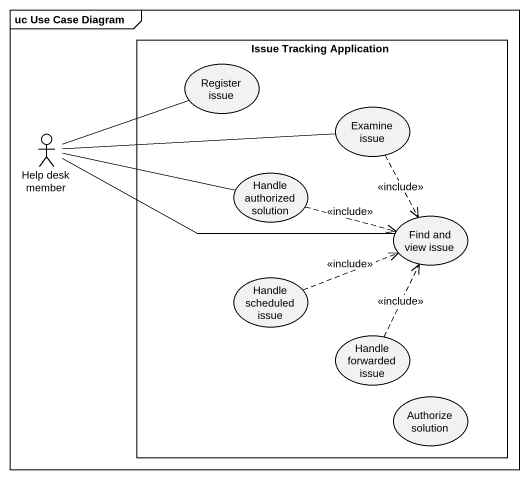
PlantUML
@startuml
mainframe uc Use Case Diagram
rectangle "Issue Tracking Application" as Issue_Tracking_Application {
  usecase "Register issue" as Register_issue
  usecase "Examine issue" as Examine_issue
  usecase "Handle authorized solution" as Handle_authorized_solution
  usecase "Find and view issue" as Find_and_view_issue
  usecase "Handle scheduled issue" as Handle_scheduled_issue
  usecase "Handle forwarded issue" as Handle_forwarded_issue
  usecase "Authorize solution" as Authorize_solution
}
actor "Help desk member" as Help_desk_member
Help_desk_member -right- Register_issue
Help_desk_member -right- Examine_issue
Help_desk_member -right- Handle_authorized_solution
Help_desk_member -right- Find_and_view_issue
Examine_issue ..> Find_and_view_issue : <<include>>
Handle_authorized_solution .right.> Find_and_view_issue : <<include>>
Handle_scheduled_issue .right.> Find_and_view_issue : <<include>>
Handle_forwarded_issue .up.> Find_and_view_issue : <<include>>
@enduml
